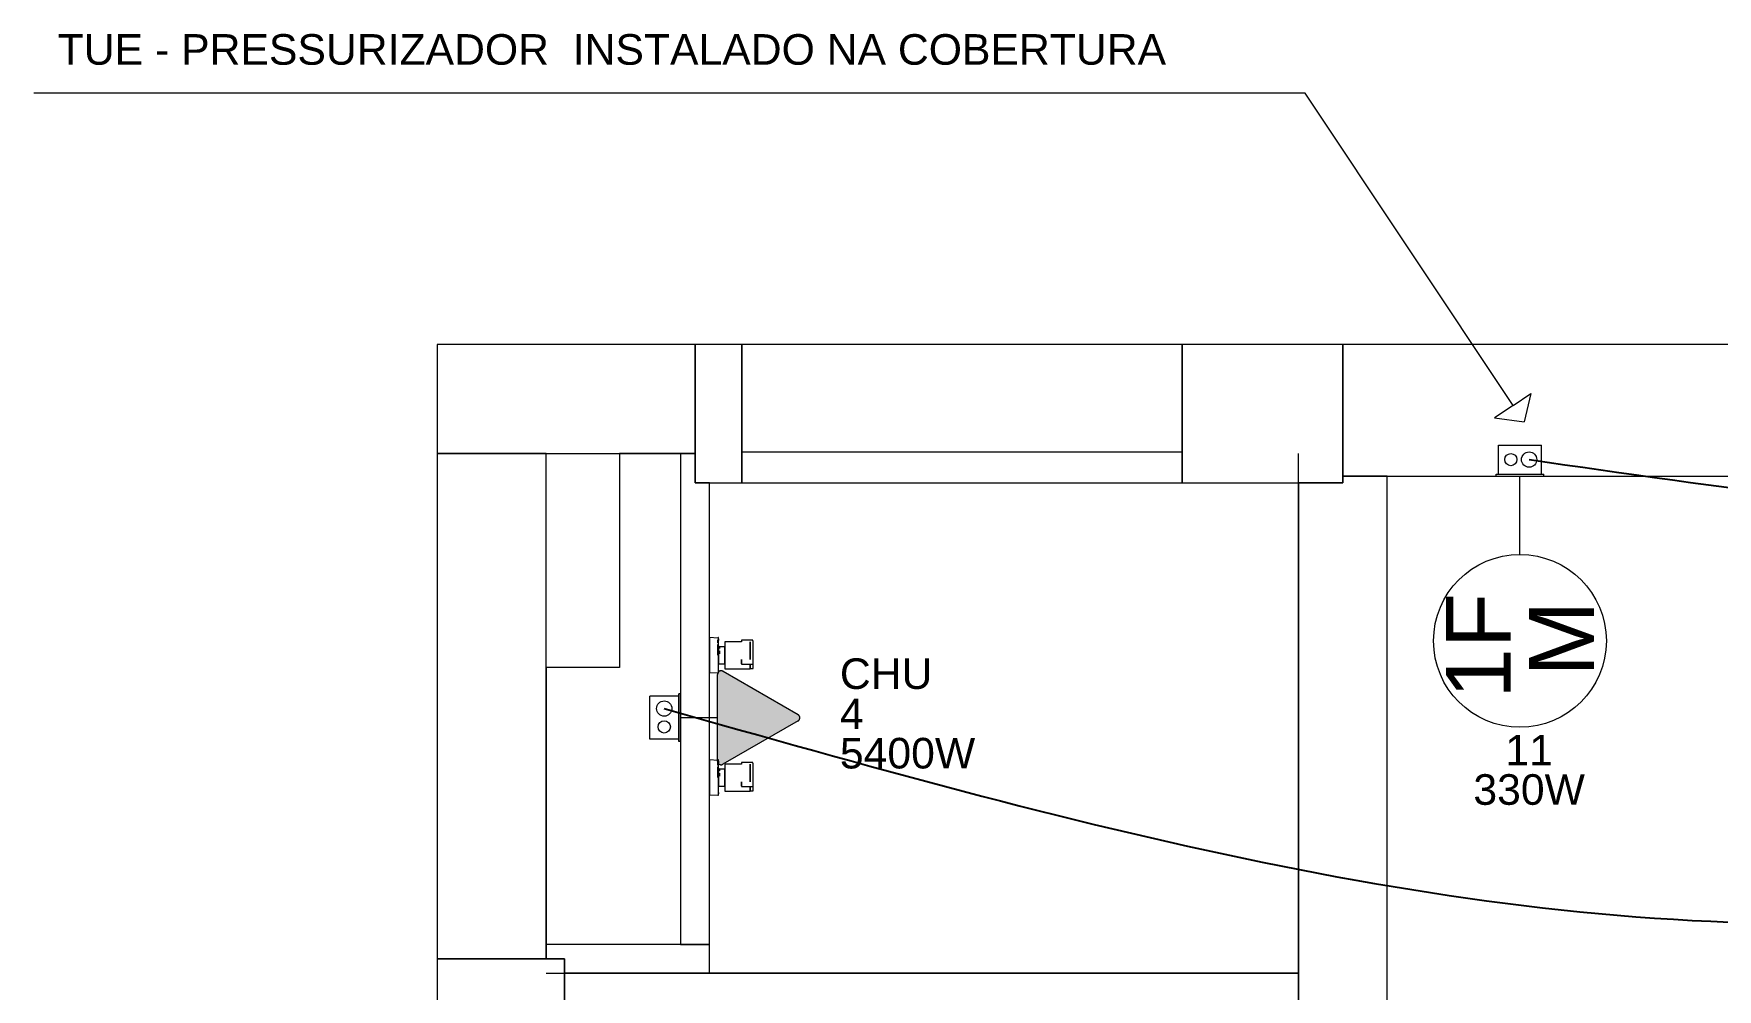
# Model space of a CAD drawing. Header units: millimetres. Extents: x 3.1 to 48, y 1.7 to 17.8.
# Drawn here: x 24.82 to 30.32, y 14.1 to 17.23 of the extents above; entities that cross this region are included whole.
import ezdxf

# ---------------------------------------------------------------- set-up
doc = ezdxf.new("R2010")
doc.units = ezdxf.units.MM
doc.layers.add('EL-Eletroduto', color=30, linetype='Continuous')
doc.layers.add('textos escrita', color=250, linetype='Continuous')
for name, color, linetype, lineweight in [('EL-Fios (Retorno)', 10, 'Continuous', 15), ('EL-Tomadas', 150, 'Continuous', 20), ('IFC-Caixa de passagem-Contorno', 44, 'Continuous', 5), ('IFC-Elemento terminal-Contorno', 253, 'Continuous', 5), ('IFC-Janela-Contorno', 253, 'Continuous', 5), ('IFC-Laje-Contorno', 253, 'Continuous', 5), ('IFC-Parede padrão-Contorno', 253, 'Continuous', 5), ('IFC-Parede-Contorno', 253, 'Continuous', 5), ('Textos', 2, 'Continuous', 9)]:
    doc.layers.add(name, color=color, linetype=linetype, lineweight=lineweight)
doc.styles.add('Arial', font='arial.ttf')

msp = doc.modelspace()

# ---------------------------------------------------------------- hatches: boundary and pattern name
at = {"layer": 'EL-Tomadas', "linetype": 'Continuous'}
msp.add_hatch(color=161, dxfattribs=at).paths.add_polyline_path([(27.0732, 15.1406), (27.3184, 14.999), (27.3209, 14.9971), (27.3216, 14.9963), (27.3228, 14.9946), (27.324, 14.9919), (27.3244, 14.989), (27.3243, 14.9867), (27.3235, 14.9839), (27.3225, 14.9821), (27.3211, 14.9803), (27.3204, 14.9796), (27.3192, 14.9787), (27.3183, 14.9781), (27.073, 14.8365), (27.0693, 14.8351), (27.0661, 14.835), (27.0626, 14.8358), (27.06, 14.8372), (27.0576, 14.8396), (27.0558, 14.8427), (27.0551, 14.8458), (27.0552, 15.1302), (27.0555, 15.1327), (27.0563, 15.1352), (27.0574, 15.1372), (27.0592, 15.1392), (27.0612, 15.1406), (27.0637, 15.1417), (27.067, 15.1422), (27.0701, 15.1418), (27.0727, 15.1408), (27.0732, 15.1406)])

# ---------------------------------------------------------------- linework, layer by layer
at = {"layer": 'EL-Eletroduto'}
for points in [[(29.7092, 15.8326), (33.6928, 15.5549), (35.6086, 15.189), (35.6236, 15.1702)], [(26.881, 15.0186), (30.7918, 14.319), (35.6086, 15.0211), (35.6087, 15.0211)]]:
    msp.add_spline(points, degree=3, dxfattribs=at)
at = {"layer": 'EL-Fios (Retorno)'}
for p, q in [((28.9769, 17.0311), (24.819, 17.0311)), ((29.6574, 16.0101), (28.9769, 17.0311)), ((29.6574, 16.0101), (29.7149, 16.0485)), ((29.7149, 16.0485), (29.6931, 15.9566)), ((29.6574, 16.0101), (29.5959, 15.9692)), ((29.5959, 15.9692), (29.6931, 15.9566))]:
    msp.add_line(p, q, dxfattribs=at)
at = {"layer": 'EL-Tomadas'}
for p, q in [((29.6792, 15.522), (29.6792, 15.779)), ((27.0732, 15.1406), (27.3184, 14.999)), ((27.055, 14.8469), (27.0552, 15.1302)), ((27.0552, 14.9886), (26.9346, 14.9886)), ((27.3184, 14.9782), (27.073, 14.8365))]:
    msp.add_line(p, q, dxfattribs=at)
for points in [[(27.0732, 15.1406), (27.0719, 15.1412), (27.0706, 15.1417), (27.0693, 15.142), (27.0679, 15.1422), (27.0665, 15.1422), (27.0651, 15.142), (27.0637, 15.1417), (27.0624, 15.1412), (27.0612, 15.1406), (27.06, 15.1398), (27.0589, 15.1389), (27.058, 15.1379), (27.0572, 15.1368), (27.0565, 15.1356), (27.0559, 15.1343), (27.0555, 15.133), (27.0553, 15.1316), (27.0552, 15.1302)], [(27.3184, 14.9782), (27.3196, 14.979), (27.3207, 14.9799), (27.3216, 14.9809), (27.3225, 14.982), (27.3232, 14.9832), (27.3237, 14.9845), (27.3241, 14.9858), (27.3244, 14.9872), (27.3244, 14.9886), (27.3244, 14.99), (27.3241, 14.9914), (27.3237, 14.9927), (27.3232, 14.994), (27.3225, 14.9952), (27.3216, 14.9963), (27.3207, 14.9973), (27.3196, 14.9982), (27.3184, 14.999)], [(27.055, 14.8469), (27.0551, 14.8455), (27.0554, 14.8442), (27.0558, 14.8428), (27.0563, 14.8415), (27.057, 14.8403), (27.0579, 14.8392), (27.0588, 14.8382), (27.0599, 14.8373), (27.061, 14.8365), (27.0623, 14.8359), (27.0636, 14.8354), (27.065, 14.8351), (27.0663, 14.8349), (27.0677, 14.8349), (27.0691, 14.8351), (27.0705, 14.8354), (27.0718, 14.8359), (27.073, 14.8365)]]:
    msp.add_lwpolyline(points, dxfattribs=at)
msp.add_circle((29.6792, 15.24), 0.2825, dxfattribs=at)
at = {"layer": 'IFC-Caixa de passagem-Contorno'}
for p, q in [((29.6092, 15.785), (29.6092, 15.88)), ((29.6092, 15.88), (29.7492, 15.88)), ((29.7492, 15.785), (29.7492, 15.88)), ((29.6012, 15.785), (29.7572, 15.785)), ((29.6012, 15.779), (29.6012, 15.785)), ((29.6012, 15.779), (29.7572, 15.779)), ((29.7572, 15.779), (29.7572, 15.785)), ((26.8336, 14.9186), (26.8336, 15.0586)), ((26.9286, 15.0586), (26.8336, 15.0586)), ((26.9286, 14.9106), (26.9286, 15.0666)), ((26.9346, 15.0666), (26.9286, 15.0666)), ((26.9346, 14.9106), (26.9346, 15.0666)), ((26.9286, 14.9186), (26.8336, 14.9186)), ((26.9346, 14.9106), (26.9286, 14.9106))]:
    msp.add_line(p, q, dxfattribs=at)
for centre, radius in [((29.7092, 15.8326), 0.025), ((29.6492, 15.8326), 0.0199), ((26.881, 15.0186), 0.025), ((26.881, 14.9586), 0.0199)]:
    msp.add_circle(centre, radius, dxfattribs=at)
at = {"layer": 'IFC-Elemento terminal-Contorno', "lineweight": 5}
for p, q in [((27.057, 15.2515), (27.0561, 15.2491)), ((27.0579, 15.2505), (27.057, 15.2515)), ((27.0561, 15.2491), (27.0286, 15.2505)), ((27.0286, 15.2505), (27.0286, 15.2395)), ((27.0286, 15.2395), (27.0286, 15.2285)), ((27.0286, 15.2285), (27.0286, 15.2101)), ((27.0286, 15.2101), (27.0286, 15.193)), ((27.0561, 15.2491), (27.0571, 15.2502)), ((27.0571, 15.2502), (27.0561, 15.2491)), ((27.0561, 15.2438), (27.0561, 15.2384)), ((27.0561, 15.2331), (27.0561, 15.2438)), ((27.0561, 15.2384), (27.0561, 15.2331)), ((27.0561, 15.2277), (27.0561, 15.2202)), ((27.0561, 15.2103), (27.0561, 15.2277)), ((27.0561, 15.2202), (27.0561, 15.2126)), ((27.0561, 15.2126), (27.0561, 15.2103)), ((27.0561, 15.2103), (27.0561, 15.2028)), ((27.0561, 15.193), (27.0561, 15.2103)), ((27.0561, 15.2028), (27.0561, 15.193)), ((27.0586, 15.2467), (27.0579, 15.2505)), ((27.0583, 15.2463), (27.0586, 15.2415)), ((27.0584, 15.2416), (27.0583, 15.2463)), ((27.0583, 15.2372), (27.0584, 15.2416)), ((27.0586, 15.2313), (27.0583, 15.2372)), ((27.0586, 15.2415), (27.0586, 15.2467)), ((27.0586, 15.2261), (27.0586, 15.2313)), ((27.0586, 15.2237), (27.0586, 15.2261)), ((27.0586, 15.2179), (27.0586, 15.2237)), ((27.0592, 15.2218), (27.0586, 15.2237)), ((27.0586, 15.2237), (27.0586, 15.2223)), ((27.0586, 15.2223), (27.0586, 15.2215)), ((27.0586, 15.2215), (27.0586, 15.2192)), ((27.0586, 15.2192), (27.0586, 15.217)), ((27.0586, 15.2096), (27.0586, 15.2179)), ((27.0586, 15.217), (27.0586, 15.2147)), ((27.0586, 15.2147), (27.0586, 15.2093)), ((27.0586, 15.193), (27.0586, 15.2096)), ((27.0586, 15.2093), (27.0586, 15.2039)), ((27.0586, 15.2039), (27.0586, 15.1984)), ((27.0586, 15.1984), (27.0586, 15.193)), ((27.0594, 15.221), (27.0592, 15.2218)), ((27.0594, 15.2216), (27.0594, 15.221)), ((27.0605, 15.2207), (27.0594, 15.2216)), ((27.0616, 15.2207), (27.0605, 15.2207)), ((27.0793, 15.2207), (27.0616, 15.2207)), ((27.0616, 15.2166), (27.0616, 15.2186)), ((27.0616, 15.2186), (27.0616, 15.2146)), ((27.0616, 15.2146), (27.0616, 15.2166)), ((27.0616, 15.2077), (27.0616, 15.1979)), ((27.0616, 15.2039), (27.0616, 15.2077)), ((27.0616, 15.2028), (27.0616, 15.2039)), ((27.0616, 15.1984), (27.0616, 15.2028)), ((27.0616, 15.1979), (27.0616, 15.1984)), ((27.0793, 15.2372), (27.0793, 15.2357)), ((27.1338, 15.237), (27.0793, 15.2372)), ((27.0793, 15.2357), (27.0793, 15.2313)), ((27.0793, 15.2313), (27.0793, 15.2242)), ((27.0793, 15.2242), (27.0793, 15.2207)), ((27.0793, 15.2207), (27.0793, 15.2151)), ((27.0793, 15.2197), (27.0793, 15.2207)), ((27.0793, 15.217), (27.0793, 15.2197)), ((27.0793, 15.2126), (27.0793, 15.217)), ((27.0793, 15.2151), (27.0793, 15.2044)), ((27.0793, 15.2068), (27.0793, 15.2126)), ((27.0793, 15.2001), (27.0793, 15.2068)), ((27.0793, 15.2044), (27.0793, 15.193)), ((27.0793, 15.193), (27.0793, 15.2001)), ((27.1339, 15.2421), (27.1338, 15.2415)), ((27.1338, 15.2415), (27.1338, 15.241)), ((27.1338, 15.241), (27.1338, 15.2403)), ((27.1338, 15.2403), (27.1338, 15.2383)), ((27.1338, 15.2383), (27.1338, 15.237)), ((27.1338, 15.237), (27.1338, 15.2366)), ((27.1338, 15.2366), (27.1338, 15.237)), ((27.1339, 15.2423), (27.1339, 15.2421)), ((27.1418, 15.2423), (27.1339, 15.2423)), ((27.152, 15.2423), (27.1418, 15.2423)), ((27.1701, 15.2423), (27.152, 15.2423)), ((27.1618, 15.2366), (27.1618, 15.2357)), ((27.1618, 15.234), (27.1618, 15.2366)), ((27.1618, 15.2357), (27.1618, 15.2353)), ((27.1618, 15.2353), (27.1618, 15.2321)), ((27.1618, 15.2295), (27.1618, 15.234)), ((27.1618, 15.2321), (27.1618, 15.2269)), ((27.1618, 15.2233), (27.1618, 15.2295)), ((27.1618, 15.2269), (27.1618, 15.22)), ((27.1618, 15.2157), (27.1618, 15.2233)), ((27.1618, 15.22), (27.1618, 15.2118)), ((27.1618, 15.2071), (27.1618, 15.2157)), ((27.1618, 15.2118), (27.1618, 15.2026)), ((27.1618, 15.1978), (27.1618, 15.2071)), ((27.1618, 15.2026), (27.1618, 15.193)), ((27.1618, 15.1883), (27.1618, 15.1978)), ((27.1702, 15.2423), (27.1701, 15.2423)), ((27.1705, 15.2417), (27.1702, 15.2423)), ((27.1702, 15.2423), (27.1703, 15.2421)), ((27.171, 15.2412), (27.1702, 15.2423)), ((27.1712, 15.2403), (27.1705, 15.2417)), ((27.1711, 15.2411), (27.171, 15.2412)), ((27.1712, 15.2403), (27.1711, 15.2411)), ((27.1713, 15.2399), (27.1712, 15.2403)), ((27.1713, 15.2399), (27.1712, 15.2403)), ((27.1713, 15.2398), (27.1713, 15.2399)), ((27.1713, 15.2397), (27.1713, 15.2398)), ((27.1713, 15.2395), (27.1713, 15.2397)), ((27.1713, 15.2395), (27.1713, 15.2397)), ((27.1713, 15.2391), (27.1713, 15.2395)), ((27.1713, 15.2395), (27.1713, 15.2395)), ((27.1713, 15.2367), (27.1713, 15.2391)), ((27.1713, 15.2353), (27.1713, 15.2367)), ((27.1713, 15.2321), (27.1713, 15.2353)), ((27.1713, 15.2269), (27.1713, 15.2321)), ((27.1713, 15.22), (27.1713, 15.2269)), ((27.1713, 15.2118), (27.1713, 15.22)), ((27.1713, 15.2026), (27.1713, 15.2118)), ((27.1713, 15.193), (27.1713, 15.2026)), ((27.0286, 15.193), (27.0286, 15.1752)), ((27.0286, 15.1752), (27.0286, 15.1574)), ((27.0286, 15.1574), (27.0286, 15.1464)), ((27.0286, 15.1464), (27.0286, 15.1354)), ((27.0586, 15.1444), (27.0583, 15.1397)), ((27.0583, 15.1397), (27.0583, 15.1444)), ((27.0583, 15.1444), (27.0586, 15.1547)), ((27.0586, 15.1831), (27.0586, 15.193)), ((27.0586, 15.193), (27.0586, 15.1875)), ((27.0586, 15.1875), (27.0586, 15.1821)), ((27.0586, 15.1733), (27.0586, 15.1831)), ((27.0586, 15.1821), (27.0586, 15.1766)), ((27.0586, 15.1766), (27.0586, 15.1712)), ((27.0586, 15.1666), (27.0586, 15.1733)), ((27.0586, 15.1712), (27.0586, 15.169)), ((27.0586, 15.169), (27.0586, 15.1667)), ((27.0586, 15.1667), (27.0586, 15.1645)), ((27.0586, 15.1622), (27.0586, 15.1666)), ((27.0586, 15.1645), (27.0586, 15.1622)), ((27.0586, 15.1622), (27.0592, 15.1642)), ((27.0586, 15.1598), (27.0586, 15.1622)), ((27.0586, 15.1547), (27.0586, 15.1598)), ((27.0586, 15.1393), (27.0586, 15.1444)), ((27.0592, 15.1642), (27.0595, 15.1649)), ((27.0594, 15.1643), (27.0604, 15.1651)), ((27.0595, 15.1649), (27.0594, 15.1643)), ((27.0604, 15.1651), (27.0616, 15.1653)), ((27.0616, 15.1653), (27.0793, 15.1653)), ((27.0793, 15.193), (27.0793, 15.1815)), ((27.0793, 15.1858), (27.0793, 15.193)), ((27.0793, 15.1791), (27.0793, 15.1858)), ((27.0793, 15.1815), (27.0793, 15.1709)), ((27.0793, 15.1734), (27.0793, 15.1791)), ((27.0793, 15.169), (27.0793, 15.1734)), ((27.0793, 15.1709), (27.0793, 15.1653)), ((27.0793, 15.1662), (27.0793, 15.169)), ((27.0793, 15.1653), (27.0793, 15.1662)), ((27.0793, 15.1653), (27.0793, 15.1617)), ((27.0793, 15.1617), (27.0793, 15.1547)), ((27.0793, 15.1547), (27.0793, 15.1503)), ((27.0793, 15.1503), (27.0793, 15.1487)), ((27.0793, 15.1487), (27.1618, 15.1487)), ((27.1338, 15.1715), (27.1338, 15.179)), ((27.1338, 15.179), (27.1338, 15.1772)), ((27.1338, 15.1772), (27.1338, 15.1762)), ((27.1338, 15.1762), (27.1338, 15.176)), ((27.1338, 15.176), (27.1338, 15.1758)), ((27.1338, 15.1758), (27.1338, 15.1726)), ((27.1338, 15.1726), (27.1338, 15.1695)), ((27.1338, 15.1648), (27.1338, 15.1715)), ((27.1338, 15.1695), (27.1338, 15.1665)), ((27.1338, 15.1665), (27.1338, 15.1648)), ((27.1338, 15.1648), (27.1338, 15.1634)), ((27.1338, 15.1634), (27.1469, 15.1635)), ((27.1469, 15.1635), (27.1585, 15.1635)), ((27.1585, 15.1635), (27.1618, 15.1635)), ((27.1618, 15.193), (27.1618, 15.1872)), ((27.1618, 15.179), (27.1618, 15.1883)), ((27.1618, 15.1872), (27.1618, 15.1816)), ((27.1618, 15.1816), (27.1618, 15.1803)), ((27.1618, 15.1803), (27.1618, 15.179)), ((27.1618, 15.1643), (27.1618, 15.1635)), ((27.1618, 15.158), (27.1618, 15.1635)), ((27.1618, 15.1635), (27.1705, 15.1635)), ((27.1618, 15.1635), (27.1618, 15.1569)), ((27.1618, 15.153), (27.1618, 15.158)), ((27.1618, 15.1569), (27.1618, 15.1523)), ((27.1618, 15.1499), (27.1618, 15.153)), ((27.1618, 15.1523), (27.1618, 15.1499)), ((27.1618, 15.1499), (27.1713, 15.1496)), ((27.1618, 15.1498), (27.1618, 15.1499)), ((27.1618, 15.1487), (27.1618, 15.1498)), ((27.1705, 15.1635), (27.1712, 15.1638)), ((27.1712, 15.1638), (27.1713, 15.1642)), ((27.1713, 15.1872), (27.1713, 15.193)), ((27.1713, 15.1816), (27.1713, 15.1872)), ((27.1713, 15.1789), (27.1713, 15.1816)), ((27.1713, 15.1768), (27.1713, 15.1789)), ((27.1713, 15.1705), (27.1713, 15.1768)), ((27.1713, 15.1645), (27.1713, 15.1705)), ((27.1713, 15.1643), (27.1713, 15.1645)), ((27.1713, 15.1642), (27.1713, 15.1645)), ((27.1713, 15.1639), (27.1713, 15.1643)), ((27.1713, 15.1635), (27.1713, 15.1639)), ((27.1713, 15.1576), (27.1713, 15.1635)), ((27.1713, 15.1532), (27.1713, 15.1576)), ((27.1713, 15.1505), (27.1713, 15.1532)), ((27.1713, 15.1496), (27.1713, 15.1505)), ((27.0286, 15.1354), (27.0561, 15.1368)), ((27.0561, 15.1368), (27.0578, 15.1361)), ((27.0561, 15.1368), (27.0574, 15.1344)), ((27.0578, 15.1361), (27.0561, 15.1368)), ((27.0574, 15.1344), (27.0583, 15.1356)), ((27.0583, 15.1356), (27.0584, 15.1374)), ((27.0584, 15.1374), (27.0586, 15.1393)), ((27.0561, 14.8491), (27.0286, 14.8505)), ((27.0286, 14.8505), (27.0286, 14.8395)), ((27.0286, 14.8395), (27.0286, 14.8285)), ((27.0286, 14.8285), (27.0286, 14.8101)), ((27.057, 14.8515), (27.0561, 14.8491)), ((27.0561, 14.8491), (27.0571, 14.8502)), ((27.0571, 14.8502), (27.0561, 14.8491)), ((27.0561, 14.8438), (27.0561, 14.8384)), ((27.0561, 14.833), (27.0561, 14.8438)), ((27.0561, 14.8384), (27.0561, 14.833)), ((27.0561, 14.8277), (27.0561, 14.8202)), ((27.0561, 14.8103), (27.0561, 14.8277)), ((27.0561, 14.8202), (27.0561, 14.8126)), ((27.0561, 14.8126), (27.0561, 14.8103)), ((27.0561, 14.8103), (27.0561, 14.8028)), ((27.0561, 14.793), (27.0561, 14.8103)), ((27.0579, 14.8505), (27.057, 14.8515)), ((27.0586, 14.8466), (27.0579, 14.8505)), ((27.0583, 14.8463), (27.0586, 14.8415)), ((27.0584, 14.8416), (27.0583, 14.8463)), ((27.0583, 14.8372), (27.0584, 14.8416)), ((27.0586, 14.8313), (27.0583, 14.8372)), ((27.0586, 14.8415), (27.0586, 14.8466)), ((27.0586, 14.8261), (27.0586, 14.8313)), ((27.0586, 14.8237), (27.0586, 14.8261)), ((27.0586, 14.8178), (27.0586, 14.8237)), ((27.0592, 14.8218), (27.0586, 14.8237)), ((27.0586, 14.8237), (27.0586, 14.8223)), ((27.0586, 14.8223), (27.0586, 14.8215)), ((27.0586, 14.8215), (27.0586, 14.8192)), ((27.0586, 14.8192), (27.0586, 14.817)), ((27.0586, 14.8096), (27.0586, 14.8178)), ((27.0586, 14.817), (27.0586, 14.8147)), ((27.0586, 14.8147), (27.0586, 14.8093)), ((27.0594, 14.821), (27.0592, 14.8218)), ((27.0594, 14.8216), (27.0594, 14.821)), ((27.0605, 14.8207), (27.0594, 14.8216)), ((27.0616, 14.8207), (27.0605, 14.8207)), ((27.0793, 14.8207), (27.0616, 14.8207)), ((27.0616, 14.8166), (27.0616, 14.8186)), ((27.0616, 14.8186), (27.0616, 14.8146)), ((27.0616, 14.8146), (27.0616, 14.8166)), ((27.0793, 14.8372), (27.0793, 14.8357)), ((27.1338, 14.837), (27.0793, 14.8372)), ((27.0793, 14.8357), (27.0793, 14.8313)), ((27.0793, 14.8313), (27.0793, 14.8242)), ((27.0793, 14.8242), (27.0793, 14.8207)), ((27.0793, 14.8207), (27.0793, 14.8151)), ((27.0793, 14.8197), (27.0793, 14.8207)), ((27.0793, 14.817), (27.0793, 14.8197)), ((27.0793, 14.8126), (27.0793, 14.817)), ((27.0793, 14.8151), (27.0793, 14.8044)), ((27.0793, 14.8068), (27.0793, 14.8126)), ((27.1339, 14.8421), (27.1338, 14.8415)), ((27.1338, 14.8415), (27.1338, 14.841)), ((27.1338, 14.841), (27.1338, 14.8403)), ((27.1338, 14.8403), (27.1338, 14.8383)), ((27.1338, 14.8383), (27.1338, 14.837)), ((27.1338, 14.837), (27.1338, 14.8366)), ((27.1338, 14.8366), (27.1338, 14.837)), ((27.1339, 14.8423), (27.1339, 14.8421)), ((27.1418, 14.8423), (27.1339, 14.8423)), ((27.152, 14.8423), (27.1418, 14.8423)), ((27.1701, 14.8423), (27.152, 14.8423)), ((27.1618, 14.8366), (27.1618, 14.8357)), ((27.1618, 14.834), (27.1618, 14.8366)), ((27.1618, 14.8357), (27.1618, 14.8353)), ((27.1618, 14.8353), (27.1618, 14.8321)), ((27.1618, 14.8295), (27.1618, 14.834)), ((27.1618, 14.8321), (27.1618, 14.8269)), ((27.1618, 14.8233), (27.1618, 14.8295)), ((27.1618, 14.8269), (27.1618, 14.82)), ((27.1618, 14.8157), (27.1618, 14.8233)), ((27.1618, 14.82), (27.1618, 14.8118)), ((27.1618, 14.8071), (27.1618, 14.8157)), ((27.1618, 14.8118), (27.1618, 14.8026)), ((27.1702, 14.8423), (27.1701, 14.8423)), ((27.1705, 14.8417), (27.1702, 14.8423)), ((27.1702, 14.8423), (27.1703, 14.8421)), ((27.171, 14.8412), (27.1702, 14.8423)), ((27.1712, 14.8403), (27.1705, 14.8417)), ((27.1711, 14.8411), (27.171, 14.8412)), ((27.1712, 14.8403), (27.1711, 14.8411)), ((27.1713, 14.8399), (27.1712, 14.8403)), ((27.1713, 14.8399), (27.1712, 14.8403)), ((27.1713, 14.8398), (27.1713, 14.8399)), ((27.1713, 14.8397), (27.1713, 14.8398)), ((27.1713, 14.8395), (27.1713, 14.8397)), ((27.1713, 14.8394), (27.1713, 14.8397)), ((27.1713, 14.8391), (27.1713, 14.8395)), ((27.1713, 14.8395), (27.1713, 14.8394)), ((27.1713, 14.8367), (27.1713, 14.8391)), ((27.1713, 14.8353), (27.1713, 14.8367)), ((27.1713, 14.8321), (27.1713, 14.8353)), ((27.1713, 14.8269), (27.1713, 14.8321)), ((27.1713, 14.82), (27.1713, 14.8269)), ((27.1713, 14.8118), (27.1713, 14.82)), ((27.1713, 14.8026), (27.1713, 14.8118)), ((27.0286, 14.8101), (27.0286, 14.793)), ((27.0286, 14.793), (27.0286, 14.7752)), ((27.0286, 14.7752), (27.0286, 14.7574)), ((27.0286, 14.7574), (27.0286, 14.7464)), ((27.0561, 14.8028), (27.0561, 14.793)), ((27.0586, 14.793), (27.0586, 14.8096)), ((27.0586, 14.8093), (27.0586, 14.8039)), ((27.0586, 14.8039), (27.0586, 14.7984)), ((27.0586, 14.7984), (27.0586, 14.793)), ((27.0586, 14.7831), (27.0586, 14.793)), ((27.0586, 14.793), (27.0586, 14.7875)), ((27.0586, 14.7875), (27.0586, 14.7821)), ((27.0586, 14.7733), (27.0586, 14.7831)), ((27.0586, 14.7821), (27.0586, 14.7766)), ((27.0586, 14.7766), (27.0586, 14.7712)), ((27.0586, 14.7666), (27.0586, 14.7733)), ((27.0586, 14.7712), (27.0586, 14.769)), ((27.0586, 14.769), (27.0586, 14.7667)), ((27.0586, 14.7667), (27.0586, 14.7645)), ((27.0586, 14.7622), (27.0586, 14.7666)), ((27.0586, 14.7645), (27.0586, 14.7622)), ((27.0586, 14.7622), (27.0592, 14.7642)), ((27.0586, 14.7598), (27.0586, 14.7622)), ((27.0586, 14.7547), (27.0586, 14.7598)), ((27.0592, 14.7642), (27.0595, 14.7649)), ((27.0594, 14.7643), (27.0604, 14.7651)), ((27.0595, 14.7649), (27.0594, 14.7643)), ((27.0604, 14.7651), (27.0616, 14.7653)), ((27.0616, 14.8077), (27.0616, 14.7979)), ((27.0616, 14.8039), (27.0616, 14.8077)), ((27.0616, 14.8028), (27.0616, 14.8039)), ((27.0616, 14.7984), (27.0616, 14.8028)), ((27.0616, 14.7979), (27.0616, 14.7984)), ((27.0616, 14.7653), (27.0793, 14.7653)), ((27.0793, 14.8001), (27.0793, 14.8068)), ((27.0793, 14.8044), (27.0793, 14.793)), ((27.0793, 14.793), (27.0793, 14.8001)), ((27.0793, 14.793), (27.0793, 14.7815)), ((27.0793, 14.7858), (27.0793, 14.793)), ((27.0793, 14.7791), (27.0793, 14.7858)), ((27.0793, 14.7815), (27.0793, 14.7709)), ((27.0793, 14.7734), (27.0793, 14.7791)), ((27.0793, 14.769), (27.0793, 14.7734)), ((27.0793, 14.7709), (27.0793, 14.7653)), ((27.0793, 14.7662), (27.0793, 14.769)), ((27.0793, 14.7653), (27.0793, 14.7662)), ((27.0793, 14.7653), (27.0793, 14.7617)), ((27.0793, 14.7617), (27.0793, 14.7547)), ((27.1338, 14.7715), (27.1338, 14.779)), ((27.1338, 14.779), (27.1338, 14.7772)), ((27.1338, 14.7772), (27.1338, 14.7762)), ((27.1338, 14.7762), (27.1338, 14.776)), ((27.1338, 14.776), (27.1338, 14.7758)), ((27.1338, 14.7758), (27.1338, 14.7726)), ((27.1338, 14.7726), (27.1338, 14.7695)), ((27.1338, 14.7648), (27.1338, 14.7715)), ((27.1338, 14.7695), (27.1338, 14.7665)), ((27.1338, 14.7665), (27.1338, 14.7648)), ((27.1338, 14.7648), (27.1338, 14.7634)), ((27.1338, 14.7634), (27.1469, 14.7635)), ((27.1469, 14.7635), (27.1585, 14.7635)), ((27.1585, 14.7635), (27.1618, 14.7635)), ((27.1618, 14.7978), (27.1618, 14.8071)), ((27.1618, 14.8026), (27.1618, 14.793)), ((27.1618, 14.7883), (27.1618, 14.7978)), ((27.1618, 14.793), (27.1618, 14.7872)), ((27.1618, 14.779), (27.1618, 14.7883)), ((27.1618, 14.7872), (27.1618, 14.7816)), ((27.1618, 14.7816), (27.1618, 14.7803)), ((27.1618, 14.7803), (27.1618, 14.779)), ((27.1618, 14.7643), (27.1618, 14.7635)), ((27.1618, 14.758), (27.1618, 14.7635)), ((27.1618, 14.7635), (27.1705, 14.7635)), ((27.1618, 14.7635), (27.1618, 14.7569)), ((27.1618, 14.753), (27.1618, 14.758)), ((27.1618, 14.7569), (27.1618, 14.7523)), ((27.1705, 14.7635), (27.1712, 14.7638)), ((27.1712, 14.7638), (27.1713, 14.7642)), ((27.1713, 14.793), (27.1713, 14.8026)), ((27.1713, 14.7872), (27.1713, 14.793)), ((27.1713, 14.7816), (27.1713, 14.7872)), ((27.1713, 14.7789), (27.1713, 14.7816)), ((27.1713, 14.7768), (27.1713, 14.7789)), ((27.1713, 14.7705), (27.1713, 14.7768)), ((27.1713, 14.7645), (27.1713, 14.7705)), ((27.1713, 14.7643), (27.1713, 14.7645)), ((27.1713, 14.7642), (27.1713, 14.7645)), ((27.1713, 14.7639), (27.1713, 14.7643)), ((27.1713, 14.7635), (27.1713, 14.7639)), ((27.1713, 14.7576), (27.1713, 14.7635)), ((27.1713, 14.7532), (27.1713, 14.7576)), ((27.0286, 14.7464), (27.0286, 14.7354)), ((27.0286, 14.7354), (27.0561, 14.7368)), ((27.0561, 14.7368), (27.0578, 14.7361)), ((27.0561, 14.7368), (27.0574, 14.7344)), ((27.0578, 14.7361), (27.0561, 14.7368)), ((27.0574, 14.7344), (27.0583, 14.7356)), ((27.0586, 14.7444), (27.0583, 14.7397)), ((27.0583, 14.7397), (27.0583, 14.7444)), ((27.0583, 14.7356), (27.0584, 14.7374)), ((27.0583, 14.7444), (27.0586, 14.7547)), ((27.0584, 14.7374), (27.0586, 14.7393)), ((27.0586, 14.7393), (27.0586, 14.7444)), ((27.0793, 14.7547), (27.0793, 14.7503)), ((27.0793, 14.7503), (27.0793, 14.7487)), ((27.0793, 14.7487), (27.1618, 14.7487)), ((27.1618, 14.7499), (27.1618, 14.753)), ((27.1618, 14.7523), (27.1618, 14.7499)), ((27.1618, 14.7499), (27.1713, 14.7496)), ((27.1618, 14.7498), (27.1618, 14.7499)), ((27.1618, 14.7487), (27.1618, 14.7498)), ((27.1713, 14.7505), (27.1713, 14.7532)), ((27.1713, 14.7496), (27.1713, 14.7505))]:
    msp.add_line(p, q, dxfattribs=at)
at = {"layer": 'IFC-Janela-Contorno', "lineweight": 5}
for p, q in [((27.1346, 15.857), (27.1346, 15.853)), ((27.1368, 15.857), (27.1346, 15.857)), ((27.1826, 15.857), (27.1368, 15.857)), ((28.469, 15.857), (27.1826, 15.857)), ((28.5266, 15.857), (28.469, 15.857)), ((28.5724, 15.857), (28.5266, 15.857)), ((28.5746, 15.857), (28.5724, 15.857)), ((28.5746, 15.853), (28.5746, 15.857)), ((27.1346, 15.853), (27.1346, 15.8528)), ((27.1346, 15.8528), (27.1346, 15.757)), ((28.5746, 15.7612), (28.5746, 15.853)), ((27.1346, 15.757), (27.1368, 15.757)), ((27.1368, 15.757), (27.1826, 15.757)), ((27.1826, 15.757), (28.469, 15.757)), ((28.469, 15.757), (28.5266, 15.757)), ((28.5266, 15.757), (28.5724, 15.757)), ((28.5724, 15.757), (28.5746, 15.757)), ((28.5746, 15.757), (28.5746, 15.7612))]:
    msp.add_line(p, q, dxfattribs=at)
at = {"layer": 'IFC-Laje-Contorno', "lineweight": 5}
for p, q in [((26.9346, 15.853), (26.7346, 15.853)), ((26.7346, 15.853), (26.7346, 15.757)), ((28.9546, 15.3789), (28.9546, 15.853)), ((26.7346, 15.757), (26.7346, 15.2652)), ((28.9546, 15.2207), (28.9546, 15.3789)), ((26.7346, 15.2652), (26.7346, 15.153)), ((28.9546, 15.1653), (28.9546, 15.2207)), ((26.7346, 15.153), (26.4946, 15.153)), ((26.4946, 15.153), (26.4946, 14.247)), ((28.9546, 15.1487), (28.9546, 15.1653)), ((28.9546, 15.1206), (28.9546, 15.1487)), ((28.9546, 14.153), (28.9546, 15.1206)), ((26.4946, 14.153), (26.5546, 14.153)), ((26.5546, 14.153), (27.0321, 14.153)), ((26.5546, 14.153), (26.5546, 13.996)), ((26.6413, 14.153), (26.5546, 14.153)), ((26.9196, 14.153), (26.6413, 14.153)), ((27.8309, 14.153), (26.9196, 14.153)), ((27.0321, 14.153), (27.0355, 14.153)), ((27.0355, 14.153), (27.1618, 14.153)), ((27.1618, 14.153), (27.2907, 14.153)), ((27.2907, 14.153), (27.434, 14.153)), ((27.434, 14.153), (27.6191, 14.153)), ((27.6191, 14.153), (27.907, 14.153)), ((28.0201, 14.153), (27.8309, 14.153)), ((27.907, 14.153), (28.9546, 14.153)), ((28.2926, 14.153), (28.0201, 14.153)), ((28.9546, 14.153), (28.2926, 14.153)), ((28.9546, 13.9319), (28.9546, 14.153))]:
    msp.add_line(p, q, dxfattribs=at)
at = {"layer": 'IFC-Parede padrão-Contorno', "lineweight": 5}
for p, q in [((26.1386, 16.209), (26.1386, 15.853)), ((27.1308, 16.209), (26.9816, 16.209)), ((26.9816, 16.209), (26.9816, 16.0435)), ((27.1346, 16.209), (27.1308, 16.209)), ((27.1346, 16.1899), (27.1346, 16.209)), ((27.1346, 16.209), (27.1346, 15.857)), ((28.3048, 16.209), (27.1346, 16.209)), ((27.1346, 15.857), (27.1346, 16.1899)), ((28.5746, 16.209), (28.3048, 16.209)), ((28.5875, 16.209), (28.5746, 16.209)), ((28.5746, 16.209), (28.5746, 15.857)), ((28.5746, 15.857), (28.5746, 16.209)), ((29.0996, 16.209), (28.5875, 16.209)), ((29.0996, 16.209), (29.0996, 16.0516)), ((33.3183, 16.209), (29.0996, 16.209)), ((29.0996, 15.9224), (29.0996, 16.209)), ((26.9816, 16.0435), (26.9816, 15.853)), ((29.0996, 16.0516), (29.0996, 15.779)), ((29.0996, 15.853), (29.0996, 15.9224)), ((27.1346, 15.853), (27.1346, 15.857)), ((28.5746, 15.857), (28.5746, 15.853)), ((26.1386, 15.853), (26.1386, 15.248)), ((26.3643, 15.853), (26.1386, 15.853)), ((26.1386, 15.853), (26.1386, 14.817)), ((26.4946, 15.853), (26.3643, 15.853)), ((26.4946, 15.153), (26.4946, 15.853)), ((26.9346, 15.853), (26.9346, 15.2644)), ((26.9644, 15.853), (26.9346, 15.853)), ((26.9816, 15.853), (26.9644, 15.853)), ((26.9816, 15.7921), (26.9816, 15.853)), ((26.9816, 15.853), (26.9816, 15.757)), ((27.1346, 15.757), (27.1346, 15.853)), ((28.5746, 15.853), (28.5746, 15.7898)), ((29.0996, 15.779), (29.0996, 15.853)), ((26.9816, 15.757), (26.9816, 15.7921)), ((27.0113, 15.757), (26.9816, 15.757)), ((26.9816, 15.757), (27.0286, 15.757)), ((27.0286, 15.757), (27.0113, 15.757)), ((27.0286, 15.2505), (27.0286, 15.757)), ((27.0286, 15.757), (27.1308, 15.757)), ((27.1308, 15.757), (27.1346, 15.757)), ((28.5746, 15.7898), (28.5746, 15.776)), ((28.5746, 15.776), (28.5746, 15.757)), ((28.5746, 15.757), (28.5875, 15.757)), ((28.5875, 15.757), (28.9546, 15.757)), ((28.9546, 15.757), (28.9546, 14.6807)), ((29.0463, 15.757), (28.9546, 15.757)), ((28.9546, 15.757), (29.0996, 15.757)), ((29.0996, 15.757), (29.0463, 15.757)), ((29.0996, 15.779), (29.2446, 15.779)), ((29.0996, 15.779), (29.0996, 15.7709)), ((29.1913, 15.779), (29.0996, 15.779)), ((29.0996, 15.757), (29.0996, 15.779)), ((29.0996, 15.7709), (29.0996, 15.757)), ((29.2446, 15.779), (29.1913, 15.779)), ((29.2446, 15.779), (31.5348, 15.779)), ((29.2446, 13.671), (29.2446, 15.779)), ((26.9346, 15.2644), (26.9346, 14.247)), ((26.1386, 15.248), (26.1386, 15.153)), ((27.0286, 15.1354), (27.0286, 15.2505)), ((26.1386, 15.153), (26.1386, 14.2)), ((26.4946, 14.8049), (26.4946, 15.153)), ((27.0286, 14.8505), (27.0286, 15.1354)), ((27.0286, 14.8003), (27.0286, 14.8505)), ((26.4946, 14.247), (26.4946, 14.8049)), ((27.0286, 14.7354), (27.0286, 14.8003)), ((27.0286, 14.247), (27.0286, 14.7354)), ((28.9546, 14.6807), (28.9546, 14.1678)), ((26.4946, 14.247), (26.4946, 14.2298)), ((26.7735, 14.247), (26.4946, 14.247)), ((26.4946, 14.2), (26.4946, 14.247)), ((26.4946, 14.2298), (26.4946, 14.2)), ((26.9346, 14.247), (26.7735, 14.247)), ((26.9346, 14.247), (26.969, 14.247)), ((26.9942, 14.247), (26.9346, 14.247)), ((26.969, 14.247), (27.0286, 14.247)), ((27.0286, 14.247), (26.9942, 14.247)), ((27.0286, 14.1874), (27.0286, 14.247)), ((26.1386, 14.2), (26.2689, 14.2)), ((26.1386, 14.2), (26.1386, 13.1836)), ((26.4023, 14.2), (26.1386, 14.2)), ((26.2689, 14.2), (26.4946, 14.2)), ((26.4946, 14.2), (26.4023, 14.2)), ((26.4946, 14.2), (26.5165, 14.2)), ((26.5546, 14.2), (26.4946, 14.2)), ((26.5165, 14.2), (26.5546, 14.2)), ((26.5546, 14.2), (26.5546, 14.1828)), ((26.5546, 14.153), (26.5546, 14.2)), ((26.5546, 14.1828), (26.5546, 14.153)), ((26.5546, 14.153), (26.7281, 14.153)), ((26.5546, 12.663), (26.5546, 14.153)), ((26.7281, 14.153), (27.0286, 14.153)), ((27.0286, 14.153), (27.0286, 14.1874)), ((28.9546, 14.1678), (28.9546, 14.1634)), ((28.9546, 14.1634), (28.9546, 13.753))]:
    msp.add_line(p, q, dxfattribs=at)
at = {"layer": 'IFC-Parede-Contorno', "lineweight": 5}
for p, q in [((26.1386, 16.209), (26.1386, 16.0666)), ((26.4758, 16.209), (26.1386, 16.209)), ((26.9816, 16.209), (26.4758, 16.209)), ((26.9816, 16.1608), (26.9816, 16.209)), ((26.9816, 16.0305), (26.9816, 16.1608)), ((26.1386, 16.0666), (26.1386, 15.853)), ((26.9816, 15.853), (26.9816, 16.0305)), ((26.1386, 15.853), (26.1868, 15.853)), ((26.1868, 15.853), (26.317, 15.853)), ((26.317, 15.853), (26.4946, 15.853)), ((26.4946, 15.853), (26.6467, 15.853)), ((26.6467, 15.853), (26.7346, 15.853)), ((26.7346, 15.853), (26.825, 15.853)), ((26.825, 15.853), (26.9346, 15.853)), ((26.9346, 15.853), (26.9816, 15.853)), ((26.1386, 14.817), (26.1386, 14.2)), ((26.1386, 14.2), (26.1386, 12.393))]:
    msp.add_line(p, q, dxfattribs=at)

# ---------------------------------------------------------------- texts
at = {"layer": 'EL-Tomadas', "char_height": 0.2118, "attachment_point": 9, "rotation": 90.0002, "line_spacing_factor": 0.6, "style": 'Arial'}
for s, insert, width in [('1F', (29.6492, 15.3968), 0.69061), ('M', (29.9208, 15.3701), 0.493016)]:
    msp.add_mtext(s, dxfattribs=dict(at, insert=insert, width=width))
at = {"layer": 'Textos', "char_height": 0.1, "line_spacing_factor": 0.6, "style": 'Arial'}
for s, insert, width, attachment_point in [('CHU', (27.4553, 15.0813), 0.605488, 7), ('4', (27.4553, 14.9513), 0.155335, 7), ('5400W', (27.4553, 14.8213), 0.885061, 7), ('11', (29.7092, 14.8325), 0.310671, 8), ('330W', (29.7092, 14.7025), 0.729726, 8)]:
    msp.add_mtext(s, dxfattribs=dict(at, insert=insert, width=width, attachment_point=attachment_point))
at = {"layer": 'textos escrita', "insert": (26.7098, 17.1224), "char_height": 0.1, "width": 3.761773, "attachment_point": 8, "line_spacing_factor": 0.6, "style": 'Arial'}
msp.add_mtext('TUE - PRESSURIZADOR  INSTALADO NA COBERTURA ', dxfattribs=at)

doc.saveas('drawing.dxf')
